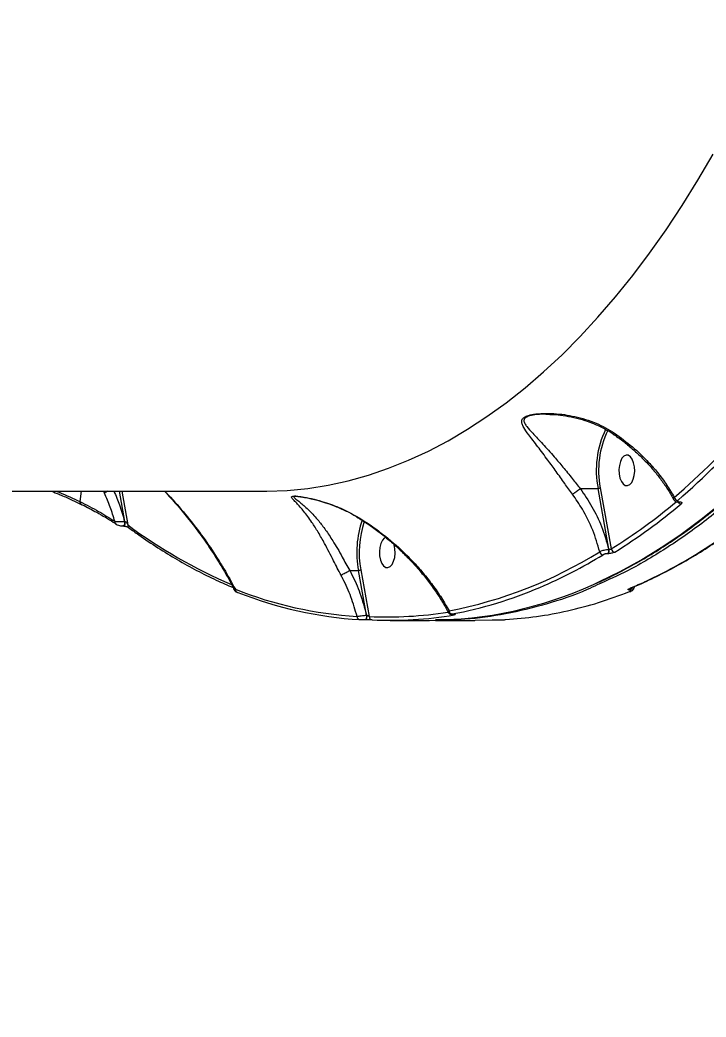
# Model space of a CAD drawing. Header units: millimetres. Extents: x -7735 to 7893, y -6545 to 6034.
# Drawn here: x 4428.7 to 4630.5, y -270.6 to 22.8 of the extents above; entities that cross this region are included whole.
import ezdxf

# ---------------------------------------------------------------- set-up
doc = ezdxf.new("R2010")
doc.units = ezdxf.units.MM
for name, color, linetype in [('DIKOM_ОБЪЕКТ', 7, 'Continuous'), ('DIKOM_РАЗМЕР_ЗОНА', 7, 'Continuous'), ('DIKOM_РАЗМЕР_ОБЪЕКТА', 7, 'Continuous')]:
    doc.layers.add(name, color=color, linetype=linetype)
doc.styles.add('style1', font='arial.ttf', dxfattribs={"width": 0.8})
doc.dimstyles.new('1-50', dxfattribs={"dimtxt": 300, "dimasz": 200, "dimexe": 100, "dimexo": 0, "dimgap": 100, "dimtad": 1, "dimtxsty": 'style1', "dimcen": 200, "dimclrd": 7, "dimclre": 7, "dimclrt": 7, "dimadec": 1, "dimazin": 2, "dimtfac": 1, "dimtmove": 0, "dimatfit": 2, "dimfxl": 0, "dimlwd": 25, "dimlwe": 18, "dimarcsym": 0})

# ---------------------------------------------------------------- blocks, each defined once
blk = doc.blocks.new('*D0')
at = {"layer": 'Defpoints', "color": 0, "transparency": 16777216}
for p in [(5893.22, 882.1), (-4595.74, 266.13), (5893.22, -5840.17)]:
    blk.add_point(p, dxfattribs=at)
at = {"layer": 'DIKOM_РАЗМЕР_ОБЪЕКТА', "color": 7, "lineweight": 18, "transparency": 16777216}
for p, q in [((5893.22, 882.1), (5893.22, -5940.17)), ((-4595.74, 266.13), (-4595.74, -5940.17))]:
    blk.add_line(p, q, dxfattribs=at)
at = {"layer": 'DIKOM_РАЗМЕР_ОБЪЕКТА', "color": 7, "lineweight": 25, "transparency": 16777216}
blk.add_line((-4395.74, -5840.17), (5693.22, -5840.17), dxfattribs=at)
at = {"layer": 'DIKOM_РАЗМЕР_ОБЪЕКТА', "color": 7, "transparency": 16777216}
for points in [[(-4395.74, -5806.84), (-4395.74, -5873.51), (-4595.74, -5840.17)], [(5693.22, -5806.84), (5693.22, -5873.51), (5893.22, -5840.17)]]:
    blk.add_solid(points, dxfattribs=at)
at = {"layer": 'DIKOM_РАЗМЕР_ОБЪЕКТА', "color": 7, "transparency": 16777216, "insert": (648.74, -5587), "char_height": 300, "attachment_point": 5, "style": 'style1'}
blk.add_mtext('10450', dxfattribs=at)
blk = doc.blocks.new('*D3')
at = {"layer": 'Defpoints', "color": 0, "transparency": 16777216}
for p in [(-6112.56, 266.13), (7893.22, 266.13), (7893.22, -6445.11)]:
    blk.add_point(p, dxfattribs=at)
at = {"layer": 'DIKOM_РАЗМЕР_ЗОНА', "color": 7, "lineweight": 18, "transparency": 16777216}
for p, q in [((-6112.56, 266.13), (-6112.56, -6545.11)), ((7893.22, 266.13), (7893.22, -6545.11))]:
    blk.add_line(p, q, dxfattribs=at)
at = {"layer": 'DIKOM_РАЗМЕР_ЗОНА', "color": 7, "lineweight": 25, "transparency": 16777216}
blk.add_line((-5912.56, -6445.11), (7693.22, -6445.11), dxfattribs=at)
at = {"layer": 'DIKOM_РАЗМЕР_ЗОНА', "color": 7, "transparency": 16777216}
for points in [[(-5912.56, -6411.77), (-5912.56, -6478.44), (-6112.56, -6445.11)], [(7693.22, -6411.77), (7693.22, -6478.44), (7893.22, -6445.11)]]:
    blk.add_solid(points, dxfattribs=at)
at = {"layer": 'DIKOM_РАЗМЕР_ЗОНА', "color": 7, "transparency": 16777216, "insert": (890.33, -6191.83), "char_height": 300, "attachment_point": 5, "style": 'style1'}
blk.add_mtext('13950', dxfattribs=at)

msp = doc.modelspace()

# ---------------------------------------------------------------- linework, layer by layer
at = {"layer": 'DIKOM_ОБЪЕКТ', "color": 7, "linetype": 'Continuous', "lineweight": 15}
for p, q in [((4238.24, -115.875), (4500.35, -115.875)), ((4446.735, -115.875), (4446.364, -118.96)), ((4453.547, -116.445), (4453.29, -115.875)), ((4459.556, -124.787), (4457.947, -115.875)), ((4458.649, -115.875), (4460.443, -125.816)), ((4593.49, -115.104), (4598.731, -115.104)), ((4601.957, -132.986), (4598.731, -115.104)), ((4599.403, -114.941), (4602.636, -132.861)), ((4446.54, -119.642), (4446.55, -119.647)), ((4622.355, -119.068), (4622.424, -119.068)), ((4622.561, -118.985), (4622.629, -118.985)), ((4458.989, -126.118), (4459.07, -126.118)), ((4459.475, -124.787), (4459.556, -124.787)), ((4601.627, -134.27), (4601.58, -134.27)), ((4601.91, -132.986), (4601.957, -132.986)), ((4525.731, -139.229), (4525.737, -139.227)), ((4525.737, -139.227), (4528.27, -139.227)), ((4530.677, -152.371), (4528.27, -139.227)), ((4528.942, -139.062), (4531.448, -152.749)), ((4608.346, -144.376), (4608.805, -144.193)), ((4608.536, -144.301), (4608.391, -144.628)), ((4609.19, -144.606), (4609.542, -143.892)), ((4530.649, -152.371), (4530.677, -152.371)), ((4555.97, -152.116), (4556.016, -152.112)), ((4555.97, -152.116), (4556.058, -152.116)), ((4556.016, -152.112), (4556.105, -152.112)), ((4556.058, -152.116), (4556.105, -152.112)), ((4530.163, -153.706), (4530.148, -153.706)), ((4530.163, -153.706), (4530.191, -153.706)), ((4530.191, -153.706), (4530.177, -153.706)), ((4537.594, -153.875), (4549.166, -153.875)), ((4550.881, -153.875), (4562.521, -153.875)), ((4562.554, -153.783), (4567.634, -153.757))]:
    msp.add_line(p, q, dxfattribs=at)
at = {"layer": 'DIKOM_ОБЪЕКТ', "color": 7, "linetype": 'Continuous', "lineweight": 15, "flags": 128}
for points in [[(4500.35, -115.875), (4501.345, -115.87), (4507.344, -115.633), (4513.338, -115.042), (4519.319, -114.095), (4525.282, -112.795), (4531.223, -111.142), (4537.134, -109.139), (4543.012, -106.786), (4548.849, -104.087), (4554.642, -101.042), (4560.384, -97.657), (4566.07, -93.933), (4571.695, -89.874), (4577.254, -85.483), (4582.741, -80.766), (4588.151, -75.726), (4593.481, -70.368), (4598.722, -64.696), (4603.873, -58.717), (4608.928, -52.436), (4613.881, -45.859), (4618.729, -38.991), (4623.466, -31.839), (4628.089, -24.41), (4632.593, -16.711)], [(4605.191, -112.002), (4605.599, -113.009), (4606.136, -113.752), (4606.76, -114.17), (4607.419, -114.231), (4608.06, -113.929), (4608.631, -113.289), (4609.086, -112.362), (4609.388, -111.224), (4609.513, -109.966), (4609.451, -108.691), (4609.206, -107.502), (4608.798, -106.495), (4608.26, -105.752), (4607.637, -105.333), (4606.978, -105.272), (4606.337, -105.574), (4605.766, -106.215), (4605.31, -107.141), (4605.008, -108.28), (4604.883, -109.538), (4604.946, -110.813), (4605.191, -112.002)], [(4597.354, -143.321), (4599.191, -142.489), (4605.277, -139.499), (4611.316, -136.166), (4617.302, -132.495), (4623.231, -128.488), (4629.098, -124.149), (4634.897, -119.481)], [(4456.837, -125.447), (4456.84, -125.449), (4456.88, -125.478)], [(4459.475, -124.787), (4459.504, -125.065), (4459.491, -125.347), (4459.437, -125.611), (4459.348, -125.835), (4459.23, -126.002), (4459.093, -126.097), (4458.986, -126.118)], [(4459.556, -124.787), (4459.584, -125.065), (4459.571, -125.347), (4459.518, -125.611), (4459.429, -125.835), (4459.311, -126.002), (4459.174, -126.097), (4459.073, -126.118)], [(4536.29, -129.459), (4535.876, -129.697), (4535.305, -130.337), (4534.849, -131.264), (4534.547, -132.403), (4534.422, -133.661), (4534.485, -134.936), (4534.73, -136.125)], [(4534.73, -136.125), (4535.138, -137.131), (4535.675, -137.874), (4536.298, -138.293), (4536.957, -138.354), (4537.599, -138.052), (4538.17, -137.412), (4538.625, -136.485), (4538.927, -135.347), (4539.052, -134.089), (4538.99, -132.814), (4538.744, -131.625), (4538.708, -131.509)], [(4492.568, -145.613), (4492.671, -145.644), (4492.829, -145.661)], [(4607.985, -145.428), (4608.142, -145.412), (4608.249, -145.38)], [(4608.068, -144.461), (4608.234, -144.442), (4608.354, -144.404)], [(4530.649, -152.371), (4530.676, -152.607), (4530.673, -152.849), (4530.64, -153.083), (4530.58, -153.294), (4530.495, -153.472), (4530.39, -153.604), (4530.272, -153.683), (4530.163, -153.706)], [(4530.677, -152.371), (4530.704, -152.607), (4530.701, -152.849), (4530.668, -153.083), (4530.608, -153.294), (4530.523, -153.472), (4530.418, -153.604), (4530.301, -153.683), (4530.191, -153.706)]]:
    msp.add_lwpolyline(points, dxfattribs=at)
at = {"layer": 'DIKOM_ОБЪЕКТ', "color": 7, "linetype": 'Continuous', "lineweight": 15}
for centre, radius, start, end in [((4460.661, 67.011), 244.718, 310.98414, 325.54534), ((4461.348, 66.573), 245.265, 310.98449, 325.54531), ((4625.926, -109.75), 27.717, 154.22385, 191.13727), ((4625.722, -109.75), 26.826, 154.01308, 191.15571), ((4458.585, -124.149), 9.205, 115.98696, 123.18675), ((4446.963, -119.169), 0.634, 160.77114, 228.19227), ((4511.148, 13.339), 172.466, 302.0373, 309.88712), ((4511.809, 12.932), 173.115, 302.04066, 310.03622), ((4622.283, -117.409), 1.167, 195.69273, 266.21715), ((4623.228, -118.491), 1.122, 210.47284, 266.98072), ((4622.346, -118.751), 0.318, 273.2816, 312.47726), ((4622.417, -118.755), 0.313, 270.19393, 312.71367), ((4457.339, -124.886), 0.753, 168.73369, 228.14733), ((4461.202, -126.012), 0.784, 165.46909, 231.05479), ((4550.054, -5.096), 150.344, 233.4133, 246.833), ((4557.007, -133.871), 29.233, 161.03729, 190.55856), ((4557.403, -133.908), 28.925, 161.63693, 190.26448), ((4530.174, -22.882), 130.561, 280.91843, 301.93035), ((4525.586, -12.797), 142.829, 293.10827, 301.50492), ((4600.305, -133.476), 1.099, 191.13194, 265.78697), ((4600.616, -133.337), 1.341, 315.94926, 15.18408), ((4600.662, -133.337), 1.342, 315.97481, 15.15853), ((4603.735, -132.706), 1.11, 188.01847, 265.62005), ((4548.511, -35.595), 118.282, 270.31733, 294.38993), ((4492.901, -144.844), 0.838, 173.75661, 246.58942), ((4535.338, -35.15), 117.835, 248.45674, 266.36151), ((4536.194, -35.819), 118.092, 248.4565, 266.36175), ((4533.249, -31.116), 122.972, 280.56866, 293.17431), ((4607.771, -144.332), 0.688, 291.86618, 334.44203), ((4536.732, -41.059), 111.814, 267.29153, 279.18578), ((4537.588, -41.731), 112.142, 267.29338, 279.67604), ((4555.881, -151.027), 0.978, 183.08376, 265.47614), ((4556.445, -151.476), 0.802, 234.7601, 269.40864), ((4528.766, -152.769), 0.907, 178.61714, 265.79594), ((4532.367, -152.829), 0.922, 175.00877, 265.36891)]:
    msp.add_arc(centre, radius, start, end, dxfattribs=at)
for points, knots in [([(4597.642, -143.228), (4598.201, -142.99), (4600.698, -141.925), (4605.095, -139.724), (4610.827, -136.619), (4616.511, -133.188), (4622.145, -129.462), (4627.723, -125.436), (4633.242, -121.116), (4638.698, -116.503), (4644.086, -111.602), (4649.402, -106.417), (4654.642, -100.951), (4659.803, -95.208), (4664.879, -89.194), (4669.868, -82.911), (4674.766, -76.367), (4679.569, -69.565), (4684.273, -62.51), (4688.874, -55.208), (4693.371, -47.665), (4697.758, -39.885), (4702.033, -31.876), (4706.193, -23.643), (4710.235, -15.192), (4714.155, -6.529), (4717.951, 2.338), (4721.619, 11.403), (4725.158, 20.66), (4728.564, 30.101), (4731.835, 39.719), (4734.969, 49.507), (4737.963, 59.458), (4740.815, 69.564), (4743.523, 79.818), (4746.084, 90.212), (4748.498, 100.738), (4750.762, 111.388), (4752.874, 122.154), (4754.833, 133.029), (4756.638, 144.003), (4758.287, 155.069), (4759.779, 166.218), (4761.112, 177.443), (4762.286, 188.734), (4763.3, 200.083), (4764.154, 211.482), (4764.845, 222.922), (4765.375, 234.394), (4765.741, 245.89), (4765.93, 256.137), (4765.956, 262.55), (4765.966, 265.124)], [0, 0, 0, 0, 0.0058768, 0.0262675, 0.0466642, 0.0670671, 0.087475, 0.1078876, 0.1283047, 0.1487257, 0.16915, 0.1895772, 0.2100063, 0.2304374, 0.2508696, 0.2713028, 0.2917369, 0.3121714, 0.3326061, 0.3530404, 0.373475, 0.3939091, 0.4143426, 0.434776, 0.4552089, 0.4756412, 0.4960728, 0.5165038, 0.5369346, 0.5573646, 0.577794, 0.5982233, 0.6186517, 0.6390797, 0.6595072, 0.6799343, 0.7003611, 0.7207874, 0.7412133, 0.7616388, 0.7820641, 0.8024892, 0.8229139, 0.8433384, 0.8637627, 0.8841868, 0.9046108, 0.9250346, 0.9454584, 0.9658821, 0.9863058, 1, 1, 1, 1]), ([(4591.211, -116.755), (4590.445, -115.697), (4588.801, -113.426), (4586.387, -110.036), (4583.707, -106.35), (4580.929, -102.657), (4578.507, -99.53), (4577.017, -97.431), (4576.359, -96.091), (4576.203, -95.174), (4576.512, -94.566), (4577.052, -94.094), (4577.945, -93.632), (4579.962, -93.177), (4582.658, -92.964), (4586.749, -93.038), (4592.025, -93.768), (4597.123, -95.354), (4600.985, -97.158), (4602.737, -98.279), (4603.618, -98.842)], [0, 0, 0, 0, 0.0590578, 0.1267745, 0.1965306, 0.2899959, 0.3861943, 0.4527705, 0.4864316, 0.5209055, 0.5489116, 0.5542508, 0.5800437, 0.6152118, 0.6617339, 0.7094943, 0.8061386, 0.9056047, 0.9525506, 1, 1, 1, 1]), ([(4583.376, -93.265), (4583.251, -93.261), (4582.131, -93.225), (4580.343, -93.374), (4578.349, -93.752), (4577.505, -94.17), (4577.037, -94.593), (4576.83, -95.145), (4577.131, -95.971), (4577.986, -97.191), (4579.737, -99.096), (4582.471, -101.964), (4585.511, -105.34), (4588.416, -108.8), (4590.994, -111.925), (4592.652, -114.149), (4593.484, -115.105), (4593.484, -115.106)], [0, 0, 0, 0, 0.0088851, 0.0797152, 0.1297484, 0.1653025, 0.1726482, 0.2117054, 0.2605793, 0.3113974, 0.4118239, 0.5550127, 0.701586, 0.8051258, 0.9110667, 0.999949, 1, 1, 1, 1]), ([(4583.376, -93.262), (4583.888, -93.265), (4585.331, -93.271), (4587.833, -93.491), (4590.907, -93.985), (4594.034, -94.761), (4597.139, -95.816), (4599.967, -97.105), (4602.096, -98.276), (4603.155, -99.05), (4603.449, -99.264)], [0, 0, 0, 0, 0.0739682, 0.2082626, 0.3566748, 0.513504, 0.660919, 0.8171146, 0.949214, 1, 1, 1, 1]), ([(4658.591, -98.106), (4656.534, -100.347), (4650.994, -106.384), (4641.705, -115.279), (4630.689, -124.484), (4619.308, -132.512), (4608.578, -138.936), (4601.537, -142.083), (4598.502, -143.439)], [0, 0, 0, 0, 0.1093254, 0.2945295, 0.4798755, 0.6650804, 0.8556629, 1, 1, 1, 1]), ([(4603.456, -99.256), (4603.958, -99.602), (4605.453, -100.633), (4607.797, -102.514), (4610.478, -104.873), (4612.983, -107.363), (4615.291, -109.948), (4617.392, -112.608), (4619.236, -115.32), (4620.433, -117.257), (4620.938, -118.284), (4620.991, -118.392)], [0, 0, 0, 0, 0.065405, 0.1949521, 0.3255409, 0.4569755, 0.5888098, 0.7203563, 0.8523248, 0.9844265, 1, 1, 1, 1]), ([(4603.478, -99.225), (4603.472, -99.204), (4603.461, -99.167), (4603.535, -98.999), (4603.596, -98.883), (4603.618, -98.842)], [0, 0, 0, 0, 0.45978992, 0.81398399, 1, 1, 1, 1]), ([(4603.618, -98.842), (4605.397, -100.15), (4609.001, -102.797), (4613.121, -106.775), (4616.411, -110.537), (4619.001, -113.995), (4620.437, -116.476), (4621.159, -117.725)], [0, 0, 0, 0, 0.239878, 0.4858765, 0.6394228, 0.8185519, 1, 1, 1, 1]), ([(4437.98, -115.875), (4438.729, -116.183), (4439.685, -116.576), (4441.781, -117.433), (4443.913, -118.389), (4445.736, -119.265), (4446.546, -119.654)], [0, 0, 0, 0, 0.2502619, 0.3195568, 0.6975212, 1, 1, 1, 1]), ([(4439.438, -115.875), (4439.71, -115.981), (4442.217, -116.958), (4444.41, -118.016), (4446.364, -118.96)], [0, 0, 0, 0, 0.1084541, 1, 1, 1, 1]), ([(4456.601, -124.739), (4456.186, -123.343), (4455.353, -120.535), (4454.151, -117.813), (4453.547, -116.445)], [0, 0, 0, 0, 0.4974109, 1, 1, 1, 1]), ([(4456.347, -115.875), (4456.928, -117.215), (4458.195, -120.136), (4459.026, -123.154), (4459.475, -124.787)], [0, 0, 0, 0, 0.4588406, 1, 1, 1, 1]), ([(4471.176, -115.875), (4471.831, -116.566), (4473.653, -118.489), (4476.472, -121.791), (4479.692, -125.817), (4482.832, -130.082), (4485.827, -134.498), (4488.566, -138.975), (4490.536, -142.456), (4491.498, -144.441), (4491.74, -144.942)], [0, 0, 0, 0, 0.0755213, 0.2101036, 0.3503695, 0.4970303, 0.6499598, 0.8009052, 0.949755, 1, 1, 1, 1]), ([(4471.232, -115.875), (4471.825, -116.476), (4474.239, -118.923), (4478.048, -123.462), (4482.673, -129.426), (4486.146, -134.542), (4489.323, -139.65), (4490.977, -142.724), (4492.068, -144.752)], [0, 0, 0, 0, 0.066575, 0.2708162, 0.4801283, 0.6894554, 0.7951269, 1, 1, 1, 1]), ([(4523.153, -140.63), (4522.417, -139.197), (4521.222, -136.873), (4519.626, -133.743), (4518.108, -130.876), (4516.406, -127.872), (4514.353, -124.631), (4512.177, -121.692), (4510.326, -119.642), (4509.081, -118.362), (4508.536, -117.715), (4508.636, -117.384), (4509.226, -117.278), (4510.464, -117.345), (4512.524, -117.646), (4515.218, -118.22), (4518.85, -119.244), (4523.148, -120.804), (4526.238, -122.484), (4527.798, -123.332)], [0, 0, 0, 0, 0.0742597, 0.1205082, 0.1678165, 0.2375803, 0.3094469, 0.4056712, 0.5047086, 0.5602512, 0.6168557, 0.6484784, 0.6753888, 0.7024603, 0.7386852, 0.7871115, 0.8368189, 0.9176555, 1, 1, 1, 1]), ([(4591.211, -116.755), (4591.231, -116.742), (4591.308, -116.691), (4591.525, -116.541), (4591.925, -116.259), (4592.465, -115.868), (4593.018, -115.46), (4593.329, -115.224), (4593.484, -115.106)], [0, 0, 0, 0, 0.0381042, 0.1492006, 0.3618771, 0.5745919, 0.7873018, 1, 1, 1, 1]), ([(4599.226, -133.688), (4598.604, -131.573), (4597.343, -127.286), (4594.526, -121.578), (4592.212, -118.211), (4591.211, -116.755)], [0, 0, 0, 0, 0.3558571, 0.7214874, 1, 1, 1, 1]), ([(4593.484, -115.106), (4593.485, -115.105), (4593.487, -115.104), (4593.489, -115.104), (4593.49, -115.104)], [0, 0, 0, 0, 0.6099353, 1, 1, 1, 1]), ([(4593.49, -115.104), (4594.682, -116.857), (4597.094, -120.404), (4600.003, -126.442), (4601.253, -130.731), (4601.91, -132.986)], [0, 0, 0, 0, 0.3165639, 0.640664, 1, 1, 1, 1]), ([(4599.403, -114.941), (4599.394, -114.947), (4599.375, -114.959), (4599.317, -114.989), (4599.213, -115.029), (4599.054, -115.071), (4598.884, -115.099), (4598.782, -115.102), (4598.731, -115.104)], [0, 0, 0, 0, 0.0700805, 0.1410631, 0.3560911, 0.5703483, 0.7849648, 1, 1, 1, 1]), ([(4446.364, -118.96), (4448.264, -119.919), (4452.111, -121.86), (4455.092, -123.771), (4456.601, -124.739)], [0, 0, 0, 0, 0.4938188, 1, 1, 1, 1]), ([(4446.537, -119.648), (4447.222, -119.976), (4448.147, -120.419), (4448.98, -120.864), (4449.196, -120.98)], [0, 0, 0, 0, 0.7407421, 1, 1, 1, 1]), ([(4509.852, -117.38), (4509.829, -117.378), (4509.474, -117.358), (4509.259, -117.465), (4509.285, -117.761), (4510.077, -118.376), (4511.599, -119.557), (4513.798, -121.479), (4516.281, -124.197), (4518.606, -127.256), (4520.467, -130.041), (4522.097, -132.769), (4523.822, -135.636), (4524.818, -138.008), (4525.73, -139.228), (4525.731, -139.229)], [0, 0, 0, 0, 0.0025466, 0.0392129, 0.08371, 0.1649924, 0.2485875, 0.3934905, 0.5418365, 0.6467104, 0.7540164, 0.8225207, 0.8923317, 0.9999625, 1, 1, 1, 1]), ([(4509.853, -117.378), (4509.854, -117.378), (4509.909, -117.377), (4510.217, -117.387), (4510.823, -117.444), (4511.676, -117.556), (4512.346, -117.678), (4512.671, -117.737)], [0, 0, 0, 0, 0.0036807, 0.1830909, 0.4228663, 0.719385, 1, 1, 1, 1]), ([(4512.671, -117.737), (4512.751, -117.751), (4513.288, -117.843), (4514.491, -118.11), (4516.373, -118.58), (4518.732, -119.294), (4521.56, -120.306), (4524.604, -121.674), (4526.736, -122.742), (4527.723, -123.395), (4527.755, -123.416)], [0, 0, 0, 0, 0.0167939, 0.1130006, 0.2331879, 0.3832616, 0.5673509, 0.784599, 0.9929302, 1, 1, 1, 1]), ([(4621.003, -118.387), (4620.973, -118.291), (4620.913, -118.096), (4621.076, -117.85), (4621.159, -117.725)], [0, 0, 0, 0, 0.4934301, 1, 1, 1, 1]), ([(4621.015, -118.38), (4621.057, -118.462), (4621.154, -118.651), (4621.424, -118.857), (4621.776, -119.008), (4622.087, -119.073), (4622.304, -119.059), (4622.364, -119.055)], [0, 0, 0, 0, 0.1631013, 0.37992647, 0.60928063, 0.8917947, 1, 1, 1, 1]), ([(4622.206, -118.574), (4622.159, -118.622), (4622.064, -118.719), (4622.07, -118.846), (4622.189, -118.938), (4622.372, -118.98), (4622.512, -118.984), (4622.561, -118.985)], [0, 0, 0, 0, 0.22886479, 0.45784554, 0.67843973, 0.8883904, 1, 1, 1, 1]), ([(4622.419, -119.07), (4622.449, -119.07), (4622.528, -119.069), (4622.592, -119.08), (4622.596, -119.081), (4622.598, -119.081)], [0, 0, 0, 0, 0.2664784, 0.7085528, 1, 1, 1, 1]), ([(4622.629, -118.985), (4622.701, -118.987), (4622.915, -118.993), (4623.196, -119.058), (4623.376, -119.199), (4623.385, -119.393), (4623.241, -119.539), (4623.169, -119.612)], [0, 0, 0, 0, 0.108312, 0.3204668, 0.5430657, 0.7715474, 1, 1, 1, 1]), ([(4449.196, -120.98), (4449.906, -121.35), (4451.552, -122.209), (4453.87, -123.554), (4455.713, -124.679), (4456.615, -125.303), (4456.832, -125.454)], [0, 0, 0, 0, 0.2460738, 0.5706108, 0.8963839, 1, 1, 1, 1]), ([(4456.601, -124.739), (4456.767, -124.753), (4457.1, -124.781), (4457.819, -124.803), (4458.576, -124.809), (4459.141, -124.8), (4459.41, -124.79), (4459.475, -124.787)], [0, 0, 0, 0, 0.2415504, 0.4834106, 0.7163173, 0.93065, 1, 1, 1, 1]), ([(4456.884, -125.471), (4456.935, -125.507), (4457.166, -125.671), (4457.629, -125.871), (4458.096, -125.989), (4458.299, -126.04)], [0, 0, 0, 0, 0.1375827, 0.6257121, 1, 1, 1, 1]), ([(4458.299, -126.04), (4458.305, -126.042), (4458.503, -126.097), (4458.755, -126.134), (4458.963, -126.113), (4458.987, -126.11)], [0, 0, 0, 0, 0.0241689, 0.8907802, 1, 1, 1, 1]), ([(4459.074, -126.119), (4459.084, -126.118), (4459.129, -126.117), (4459.266, -126.127), (4459.48, -126.157), (4459.76, -126.217), (4460.09, -126.316), (4460.429, -126.452), (4460.651, -126.578), (4460.692, -126.611), (4460.7, -126.617)], [0, 0, 0, 0, 0.0223645, 0.1005719, 0.2017843, 0.3228424, 0.483915, 0.6935965, 0.9467381, 1, 1, 1, 1]), ([(4459.556, -124.787), (4459.577, -124.789), (4459.611, -124.792), (4459.684, -124.82), (4459.75, -124.86), (4459.872, -124.955), (4460.044, -125.138), (4460.261, -125.444), (4460.379, -125.685), (4460.443, -125.816)], [0, 0, 0, 0, 0.0446321, 0.0743199, 0.1536357, 0.1940391, 0.3790045, 0.66141, 1, 1, 1, 1]), ([(4527.742, -123.44), (4528.298, -123.769), (4529.906, -124.724), (4532.48, -126.499), (4535.482, -128.758), (4538.425, -131.225), (4541.292, -133.879), (4544.052, -136.704), (4546.674, -139.675), (4549.139, -142.776), (4551.4, -145.972), (4553.266, -148.91), (4554.254, -150.776), (4554.664, -151.548)], [0, 0, 0, 0, 0.0461818, 0.1336005, 0.2238592, 0.3170933, 0.413251, 0.512072, 0.6130571, 0.7157687, 0.8207376, 0.9257573, 1, 1, 1, 1]), ([(4527.75, -123.425), (4527.752, -123.42), (4527.755, -123.411), (4527.787, -123.352), (4527.798, -123.332)], [0, 0, 0, 0, 0.6628464, 1, 1, 1, 1]), ([(4527.798, -123.332), (4528.09, -123.507), (4529.556, -124.386), (4532.127, -126.074), (4536.559, -129.33), (4540.574, -132.815), (4544.428, -136.69), (4547.298, -139.903), (4550.151, -143.532), (4552.734, -147.264), (4554.181, -149.808), (4554.904, -151.079)], [0, 0, 0, 0, 0.0242934, 0.1222405, 0.2202133, 0.4215175, 0.5118853, 0.632233, 0.7525915, 0.8762946, 1, 1, 1, 1]), ([(4460.709, -126.622), (4461.688, -127.331), (4464.527, -129.387), (4469.268, -132.561), (4474.946, -136.047), (4480.673, -139.217), (4486.154, -141.967), (4489.742, -143.519), (4491.392, -144.232)], [0, 0, 0, 0, 0.0980127, 0.2840167, 0.4699924, 0.6559227, 0.8418081, 1, 1, 1, 1]), ([(4608.068, -144.461), (4608.404, -144.319), (4610.082, -143.613), (4614.434, -141.664), (4621.083, -138.291), (4629.671, -133.303), (4635.513, -129.207), (4638.77, -126.924)], [0, 0, 0, 0, 0.0321592, 0.1607939, 0.418283, 0.6757772, 1, 1, 1, 1]), ([(4608.805, -144.193), (4609.017, -144.108), (4611.179, -143.248), (4615.256, -141.32), (4621.018, -138.391), (4626.718, -135.138), (4632.358, -131.57), (4636.468, -128.805), (4638.681, -127.139), (4639.049, -126.862)], [0, 0, 0, 0, 0.0205628, 0.2096775, 0.398406, 0.5865259, 0.7742348, 0.962403, 1, 1, 1, 1]), ([(4599.226, -133.688), (4599.355, -133.616), (4599.612, -133.473), (4600.197, -133.271), (4600.851, -133.11), (4601.449, -133.014), (4601.779, -132.994), (4601.91, -132.986)], [0, 0, 0, 0, 0.2142202, 0.4283507, 0.6427781, 0.8576341, 1, 1, 1, 1]), ([(4601.58, -134.27), (4601.513, -134.271), (4601.346, -134.275), (4601.044, -134.312), (4600.715, -134.38), (4600.419, -134.471), (4600.289, -134.538), (4600.224, -134.572)], [0, 0, 0, 0, 0.1424962, 0.3570777, 0.5714889, 0.7858423, 1, 1, 1, 1]), ([(4603.651, -133.813), (4603.553, -133.864), (4603.359, -133.968), (4602.916, -134.105), (4602.423, -134.207), (4601.973, -134.262), (4601.725, -134.267), (4601.627, -134.27)], [0, 0, 0, 0, 0.2151281, 0.4299233, 0.644805, 0.8592995, 1, 1, 1, 1]), ([(4601.957, -132.986), (4601.99, -132.985), (4602.073, -132.984), (4602.223, -132.969), (4602.389, -132.941), (4602.537, -132.904), (4602.603, -132.875), (4602.636, -132.861)], [0, 0, 0, 0, 0.14037217, 0.35532709, 0.5702195, 0.78495231, 1, 1, 1, 1]), ([(4523.153, -140.63), (4523.165, -140.621), (4523.262, -140.55), (4523.524, -140.379), (4524.027, -140.084), (4524.616, -139.766), (4525.217, -139.463), (4525.562, -139.305), (4525.731, -139.229)], [0, 0, 0, 0, 0.02593514, 0.2202873, 0.41787022, 0.61541398, 0.81303085, 1, 1, 1, 1]), ([(4527.86, -152.747), (4527.301, -150.823), (4526.204, -147.05), (4524.412, -143.039), (4523.326, -140.961), (4523.153, -140.63)], [0, 0, 0, 0, 0.4665401, 0.9150155, 1, 1, 1, 1]), ([(4525.737, -139.227), (4525.913, -139.571), (4527.028, -141.748), (4528.928, -146.095), (4530.054, -150.204), (4530.649, -152.371)], [0, 0, 0, 0, 0.0814799, 0.5156608, 1, 1, 1, 1]), ([(4528.942, -139.062), (4528.934, -139.067), (4528.916, -139.079), (4528.858, -139.109), (4528.752, -139.152), (4528.593, -139.193), (4528.422, -139.222), (4528.321, -139.225), (4528.27, -139.227)], [0, 0, 0, 0, 0.0536625, 0.1414327, 0.356013, 0.5708836, 0.7855189, 1, 1, 1, 1]), ([(4598.502, -143.439), (4597.53, -143.904), (4592.567, -146.279), (4583.574, -149.216), (4571.566, -152.153), (4560.717, -153.689), (4553.844, -153.728), (4550.97, -153.744)], [0, 0, 0, 0, 0.0626392, 0.3199125, 0.569925, 0.8201264, 1, 1, 1, 1]), ([(4491.744, -144.94), (4491.735, -144.933), (4491.687, -144.898), (4491.824, -144.83), (4492.012, -144.77), (4492.068, -144.752)], [0, 0, 0, 0, 0.14186127, 0.74425077, 1, 1, 1, 1]), ([(4491.732, -144.945), (4491.769, -145.011), (4491.849, -145.155), (4492.026, -145.323), (4492.258, -145.479), (4492.431, -145.562), (4492.556, -145.607), (4492.569, -145.612)], [0, 0, 0, 0, 0.1669905, 0.364293, 0.593849, 0.9590878, 1, 1, 1, 1]), ([(4571.549, -153.67), (4574.596, -153.413), (4580.69, -152.9), (4589.819, -151.166), (4598.933, -148.782), (4604.968, -146.546), (4607.985, -145.428)], [0, 0, 0, 0, 0.2490996, 0.4981982, 0.7491003, 1, 1, 1, 1]), ([(4608.027, -144.97), (4607.986, -144.967), (4607.853, -144.96), (4607.671, -144.923), (4607.557, -144.843), (4607.603, -144.688), (4607.884, -144.551), (4608.068, -144.461)], [0, 0, 0, 0, 0.055512, 0.1784556, 0.3495824, 0.5729323, 1, 1, 1, 1]), ([(4607.985, -145.428), (4608.163, -145.346), (4608.425, -145.225), (4608.466, -145.085), (4608.362, -145.013), (4608.19, -144.979), (4608.065, -144.972), (4608.027, -144.97)], [0, 0, 0, 0, 0.4385516, 0.6486857, 0.8192402, 0.9452372, 1, 1, 1, 1]), ([(4608.189, -144.482), (4608.187, -144.483), (4608.177, -144.49), (4608.227, -144.457), (4608.322, -144.42), (4608.366, -144.402)], [0, 0, 0, 0, 0.0890605, 0.5757053, 1, 1, 1, 1]), ([(4608.248, -145.376), (4608.306, -145.354), (4608.516, -145.275), (4608.775, -145.126), (4609.076, -144.899), (4609.179, -144.688), (4609.214, -144.615)], [0, 0, 0, 0, 0.1589083, 0.5703991, 0.85126905, 1, 1, 1, 1]), ([(4608.336, -144.415), (4608.328, -144.454), (4608.314, -144.524), (4608.333, -144.602), (4608.379, -144.623), (4608.391, -144.628)], [0, 0, 0, 0, 0.47391671, 0.86230464, 1, 1, 1, 1]), ([(4608.391, -144.628), (4608.455, -144.63), (4608.663, -144.635), (4608.966, -144.637), (4609.197, -144.632), (4609.203, -144.619), (4609.206, -144.614)], [0, 0, 0, 0, 0.1226551, 0.3977407, 0.7470839, 1, 1, 1, 1]), ([(4527.86, -152.747), (4527.973, -152.716), (4528.218, -152.65), (4528.77, -152.55), (4529.408, -152.463), (4530.067, -152.398), (4530.454, -152.38), (4530.649, -152.371)], [0, 0, 0, 0, 0.1848153, 0.3988182, 0.6012701, 0.7989813, 1, 1, 1, 1]), ([(4530.677, -152.371), (4530.715, -152.374), (4530.765, -152.377), (4530.875, -152.4), (4531.01, -152.446), (4531.184, -152.534), (4531.337, -152.639), (4531.412, -152.713), (4531.448, -152.749)], [0, 0, 0, 0, 0.1270438, 0.1625911, 0.3403029, 0.5452085, 0.7831121, 1, 1, 1, 1]), ([(4554.692, -151.534), (4554.67, -151.489), (4554.615, -151.375), (4554.753, -151.205), (4554.883, -151.097), (4554.904, -151.079)], [0, 0, 0, 0, 0.3578842, 0.8971967, 1, 1, 1, 1]), ([(4554.671, -151.544), (4554.672, -151.547), (4554.705, -151.642), (4554.835, -151.783), (4555.028, -151.941), (4555.222, -152.031), (4555.393, -152.078), (4555.6, -152.108), (4555.782, -152.118), (4555.973, -152.115), (4556.015, -152.114)], [0, 0, 0, 0, 0.0057321, 0.1707583, 0.3118063, 0.4359141, 0.5439543, 0.6605362, 0.9263154, 1, 1, 1, 1]), ([(4555.804, -152.002), (4555.73, -152.018), (4555.6, -152.046), (4555.589, -152.08), (4555.688, -152.102), (4555.85, -152.111), (4555.978, -152.112), (4556.016, -152.112)], [0, 0, 0, 0, 0.3026027, 0.5347255, 0.7255747, 0.9172512, 1, 1, 1, 1]), ([(4556.1, -152.118), (4556.148, -152.118), (4556.279, -152.118), (4556.392, -152.124), (4556.451, -152.132), (4556.442, -152.13), (4556.441, -152.13)], [0, 0, 0, 0, 0.23919707, 0.66515867, 0.95949416, 1, 1, 1, 1]), ([(4556.105, -152.112), (4556.163, -152.112), (4556.364, -152.114), (4556.618, -152.129), (4556.772, -152.164), (4556.75, -152.215), (4556.547, -152.256), (4556.437, -152.278)], [0, 0, 0, 0, 0.0796064, 0.2757151, 0.4707378, 0.7105217, 1, 1, 1, 1]), ([(4530.148, -153.706), (4530.049, -153.706), (4529.852, -153.705), (4529.513, -153.7), (4529.182, -153.693), (4528.893, -153.683), (4528.761, -153.676), (4528.7, -153.673)], [0, 0, 0, 0, 0.195152, 0.3899614, 0.5931561, 0.8111143, 1, 1, 1, 1]), ([(4532.292, -153.749), (4532.203, -153.745), (4532.011, -153.737), (4531.593, -153.724), (4531.111, -153.714), (4530.614, -153.707), (4530.322, -153.706), (4530.177, -153.706)], [0, 0, 0, 0, 0.1890423, 0.4045212, 0.6068215, 0.8034018, 1, 1, 1, 1]), ([(4567.634, -153.757), (4567.671, -153.756), (4567.807, -153.75), (4568.12, -153.74), (4568.588, -153.729), (4569.09, -153.72), (4569.404, -153.718), (4569.561, -153.717)], [0, 0, 0, 0, 0.0918741, 0.3355106, 0.5630775, 0.7814209, 1, 1, 1, 1]), ([(4569.561, -153.717), (4569.722, -153.716), (4570.043, -153.714), (4570.559, -153.705), (4571.043, -153.692), (4571.37, -153.68), (4571.511, -153.672), (4571.549, -153.67)], [0, 0, 0, 0, 0.2167945, 0.4335265, 0.6618861, 0.908089, 1, 1, 1, 1])]:
    msp.add_open_spline(points, degree=3, knots=knots, dxfattribs=at)

# ---------------------------------------------------------------- dimensions: what is measured, and where the dimension line sits
at = {"layer": 'DIKOM_РАЗМЕР_ЗОНА'}
dim = msp.add_linear_dim(base=(7893.216, -6445.106), p1=(-6112.558, 266.125), p2=(7893.216, 266.125), text='13950', dimstyle='1-50', dxfattribs=at)
dim.commit()
dim.dimension.update_dxf_attribs({"geometry": '*D3', "text_midpoint": (890.329, -6445.106), "dimtype": 160})
at = {"layer": 'DIKOM_РАЗМЕР_ОБЪЕКТА'}
dim = msp.add_linear_dim(base=(5893.216, -5840.173), p1=(-4595.736, 266.125), p2=(5893.216, 882.098), text='10450', dimstyle='1-50', dxfattribs=at)
dim.commit()
dim.dimension.update_dxf_attribs({"geometry": '*D0', "text_midpoint": (648.74, -5840.173), "dimtype": 160})

doc.saveas('drawing.dxf')
